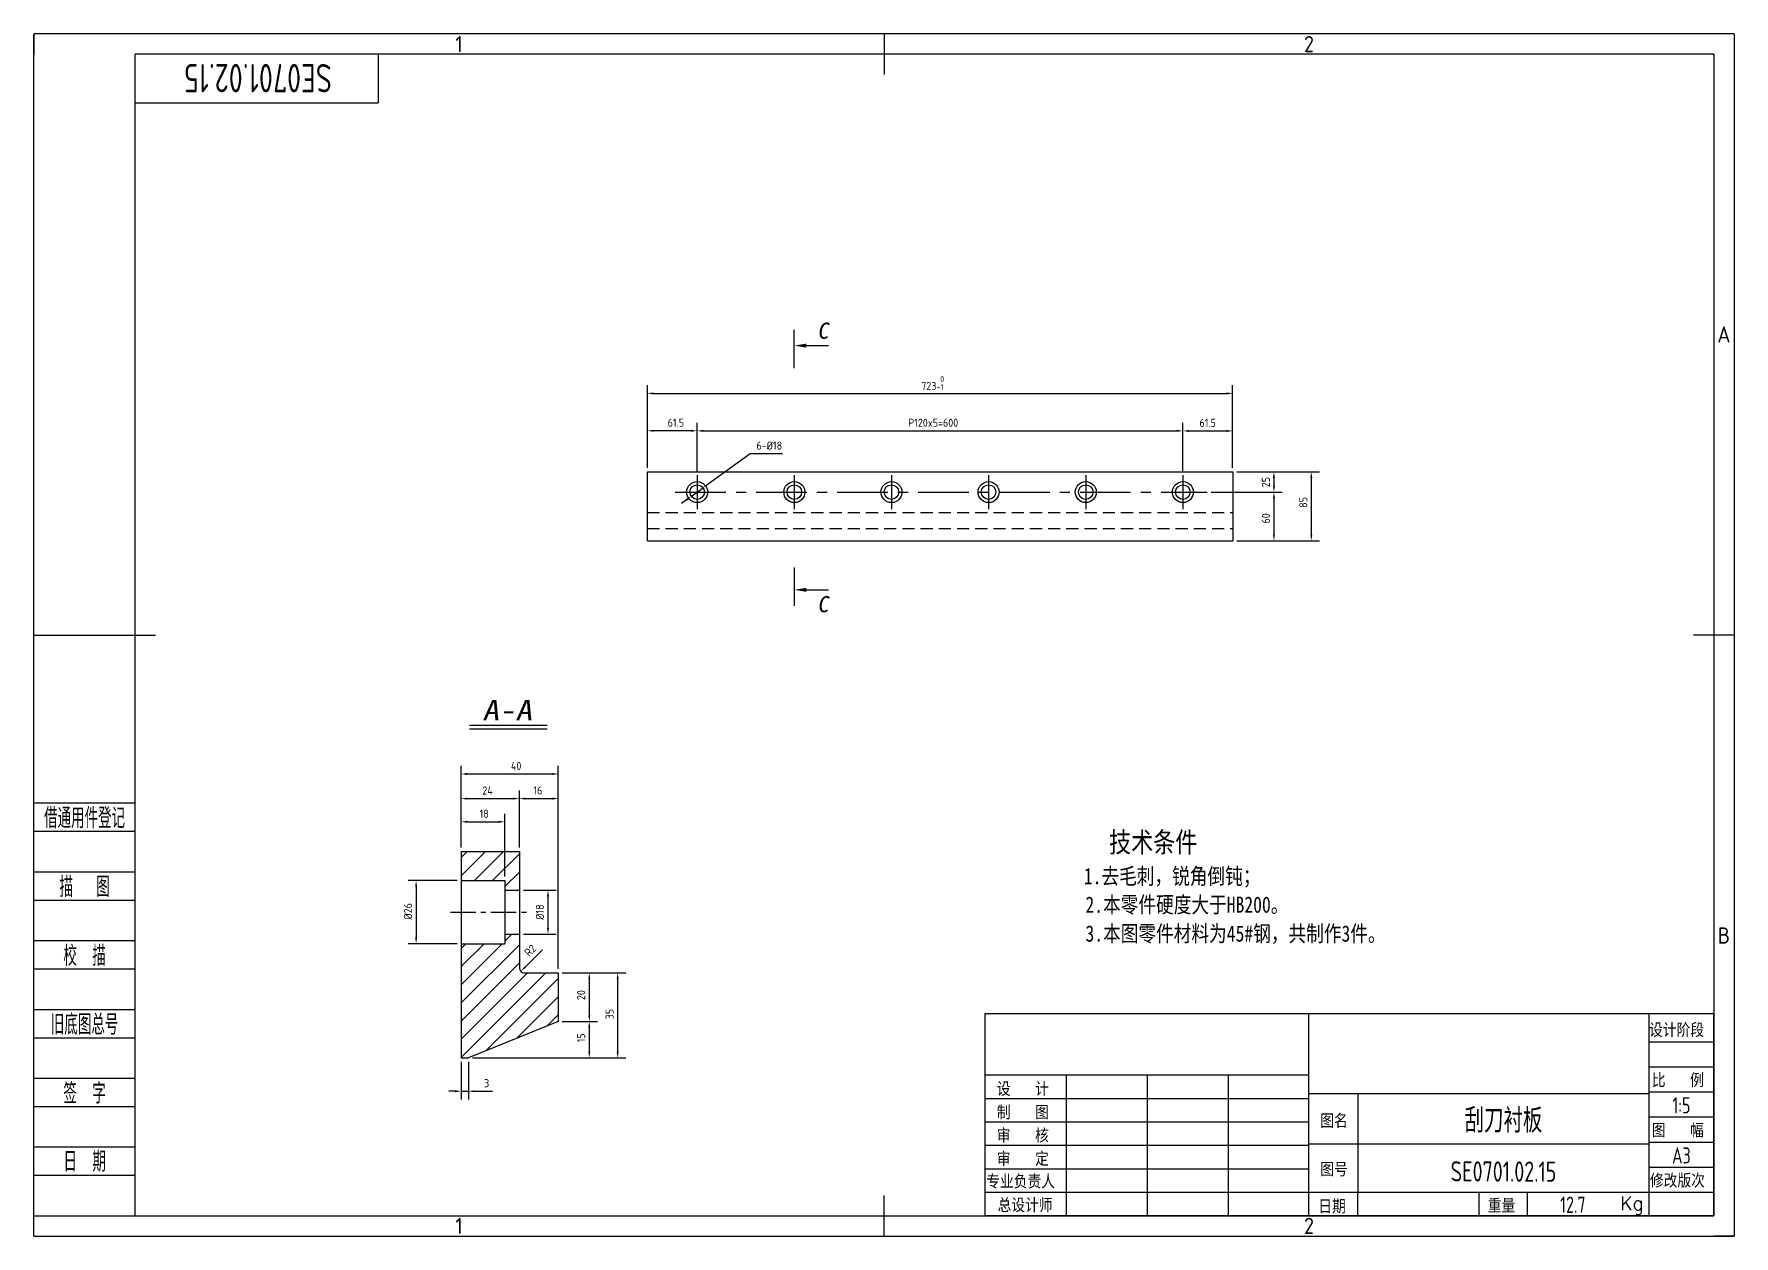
# Model space of a CAD drawing. Header units: millimetres. Extents: x -125 to 1975, y -25 to 1460.
import ezdxf
from ezdxf.enums import TextEntityAlignment as Align

# ---------------------------------------------------------------- set-up
doc = ezdxf.new("R2010")
doc.units = ezdxf.units.MM
doc.header["$LTSCALE"] = 50
doc.linetypes.add('CENTER', pattern=[2, 1.25, -0.25, 0.25, -0.25])
doc.linetypes.add('DASHED', pattern=[0.75, 0.5, -0.25])
for name, color, linetype in [('1轮廓实线层', 2, 'Continuous'), ('2细线层', 3, 'Continuous'), ('3中心线层', 1, 'CENTER'), ('4虚线层', 6, 'DASHED'), ('5剖面线层', 243, 'Continuous'), ('6文字层', 3, 'Continuous'), ('7标注层', 4, 'Continuous'), ('图框层', 7, 'Continuous')]:
    doc.layers.add(name, color=color, linetype=linetype)
doc.styles.add('H', font='txt.shx', dxfattribs={"width": 0.8, "bigfont": 'hzfs.shx'})
doc.styles.add('PC_TEXTSTYLE', font='isocp.shx', dxfattribs={"width": 0.8, "bigfont": 'hzfs.shx'})
doc.styles.add('PC_TEXTSTYLE1', font='isocp.shx', dxfattribs={"bigfont": 'hzfs.shx'})
doc.styles.add('SYSTEM1', font='SIMKAI.TTF', dxfattribs={"width": 0.75})
doc.dimstyles.new('TH_GBDIM', dxfattribs={"dimscale": 5, "dimtxt": 2, "dimasz": 1.5, "dimexe": 2, "dimexo": 1, "dimgap": 1, "dimtad": 1, "dimdec": 1, "dimzin": 12, "dimdsep": 46, "dimtxsty": 'PC_TEXTSTYLE1', "dimcen": 1.5, "dimclrd": 130, "dimclre": 130, "dimclrt": 3, "dimadec": 0, "dimazin": 0, "dimtfac": 0.714286, "dimtdec": 1, "dimtmove": 0, "dimatfit": 3, "dimfxl": 0, "dimtzin": 0, "dimlwd": -1, "dimlwe": -1, "dimarcsym": 0})

# ---------------------------------------------------------------- blocks, each defined once
blk = doc.blocks.new('*D5')
at = {"layer": '7标注层', "color": 130, "ltscale": 5}
for p, q in [((632.7, 924), (632.7, 979.8)), ((686.7, 969.8), (640.2, 969.8)), ((694.2, 920), (694.2, 979.8))]:
    blk.add_line(p, q, dxfattribs=at)
for points in [[(640.2, 971), (640.2, 968.5), (632.7, 969.8)], [(686.7, 971), (686.7, 968.5), (694.2, 969.8)]]:
    blk.add_solid(points, dxfattribs=at)
at = {"layer": 'Defpoints', "color": 0, "ltscale": 5}
for p in [(632.7, 969.8), (632.7, 919), (694.2, 915)]:
    blk.add_point(p, dxfattribs=at)
at = {"layer": '7标注层', "color": 3, "ltscale": 5, "insert": (667.9, 979.8), "char_height": 10, "attachment_point": 5, "style": 'PC_TEXTSTYLE1'}
blk.add_mtext('61.5', dxfattribs=at)
blk = doc.blocks.new('*D6')
at = {"layer": '7标注层', "color": 130, "ltscale": 5}
for p, q in [((694.2, 920), (694.2, 979.7)), ((701.7, 969.7), (1286.7, 969.7)), ((1294.2, 920), (1294.2, 979.7))]:
    blk.add_line(p, q, dxfattribs=at)
for points in [[(701.7, 971), (701.7, 968.5), (694.2, 969.7)], [(1286.7, 971), (1286.7, 968.5), (1294.2, 969.7)]]:
    blk.add_solid(points, dxfattribs=at)
at = {"layer": 'Defpoints', "color": 0, "ltscale": 5}
for p in [(1294.2, 969.7), (694.2, 915), (1294.2, 915)]:
    blk.add_point(p, dxfattribs=at)
at = {"layer": '7标注层', "color": 3, "ltscale": 5, "insert": (985.8, 979.7), "char_height": 10, "attachment_point": 5, "style": 'PC_TEXTSTYLE1'}
blk.add_mtext('P120x5=600{}{}', dxfattribs=at)
blk = doc.blocks.new('*D7')
at = {"layer": '7标注层', "color": 130, "ltscale": 5}
for p, q in [((1294.2, 920), (1294.2, 979.6)), ((1301.7, 969.6), (1348.2, 969.6)), ((1355.7, 924), (1355.7, 979.6))]:
    blk.add_line(p, q, dxfattribs=at)
for points in [[(1301.7, 970.8), (1301.7, 968.3), (1294.2, 969.6)], [(1348.2, 970.8), (1348.2, 968.3), (1355.7, 969.6)]]:
    blk.add_solid(points, dxfattribs=at)
at = {"layer": 'Defpoints', "color": 0, "ltscale": 5}
for p in [(1355.7, 969.6), (1294.2, 915), (1355.7, 919)]:
    blk.add_point(p, dxfattribs=at)
at = {"layer": '7标注层', "color": 3, "ltscale": 5, "insert": (1324.8, 979.6), "char_height": 10, "attachment_point": 5, "style": 'PC_TEXTSTYLE1'}
blk.add_mtext('61.5', dxfattribs=at)
blk = doc.blocks.new('*D8')
at = {"layer": '7标注层', "color": 130, "ltscale": 5}
for p, q in [((1360.7, 919), (1416.7, 919)), ((1406.7, 911.5), (1406.7, 901.5)), ((1329.2, 894), (1416.7, 894))]:
    blk.add_line(p, q, dxfattribs=at)
for points in [[(1405.4, 911.5), (1407.9, 911.5), (1406.7, 919)], [(1405.4, 901.5), (1407.9, 901.5), (1406.7, 894)]]:
    blk.add_solid(points, dxfattribs=at)
at = {"layer": 'Defpoints', "color": 0, "ltscale": 5}
for p in [(1355.7, 919), (1324.2, 894), (1406.7, 894)]:
    blk.add_point(p, dxfattribs=at)
at = {"layer": '7标注层', "color": 3, "ltscale": 5, "insert": (1396.7, 906.4), "char_height": 10, "attachment_point": 5, "rotation": 90, "style": 'PC_TEXTSTYLE1'}
blk.add_mtext('25', dxfattribs=at)
blk = doc.blocks.new('*D9')
at = {"layer": '7标注层', "color": 130, "ltscale": 5}
for p, q in [((1329.2, 894), (1416.7, 894)), ((1406.7, 886.5), (1406.7, 841.5)), ((1360.7, 834), (1416.7, 834))]:
    blk.add_line(p, q, dxfattribs=at)
for points in [[(1405.4, 886.5), (1407.9, 886.5), (1406.7, 894)], [(1405.4, 841.5), (1407.9, 841.5), (1406.7, 834)]]:
    blk.add_solid(points, dxfattribs=at)
at = {"layer": 'Defpoints', "color": 0, "ltscale": 5}
for p in [(1324.2, 894), (1355.7, 834), (1406.7, 834)]:
    blk.add_point(p, dxfattribs=at)
at = {"layer": '7标注层', "color": 3, "ltscale": 5, "insert": (1396.7, 861.6), "char_height": 10, "attachment_point": 5, "rotation": 90, "style": 'PC_TEXTSTYLE1'}
blk.add_mtext('60', dxfattribs=at)
blk = doc.blocks.new('*D10')
at = {"layer": '7标注层', "color": 130, "ltscale": 5}
for p, q in [((1360.7, 919), (1462.9, 919)), ((1452.9, 841.5), (1452.9, 911.5)), ((1360.7, 834), (1462.9, 834))]:
    blk.add_line(p, q, dxfattribs=at)
for points in [[(1451.6, 911.5), (1454.1, 911.5), (1452.9, 919)], [(1451.6, 841.5), (1454.1, 841.5), (1452.9, 834)]]:
    blk.add_solid(points, dxfattribs=at)
at = {"layer": 'Defpoints', "color": 0, "ltscale": 5}
for p in [(1355.7, 919), (1452.9, 919), (1355.7, 834)]:
    blk.add_point(p, dxfattribs=at)
at = {"layer": '7标注层', "color": 3, "ltscale": 5, "insert": (1442.9, 881.3), "char_height": 10, "attachment_point": 5, "rotation": 90, "style": 'PC_TEXTSTYLE1'}
blk.add_mtext('85', dxfattribs=at)
blk = doc.blocks.new('*D11')
at = {"layer": '7标注层', "color": 130, "ltscale": 5}
for p, q in [((759.7, 941.5), (707.6, 903.7)), ((799.6, 941.5), (759.7, 941.5)), ((680.9, 884.4), (674.8, 880)), ((686.9, 888.8), (701.5, 899.3))]:
    blk.add_line(p, q, dxfattribs=at)
for points in [[(706.9, 904.7), (708.3, 902.7), (701.5, 899.3)], [(680.1, 885.4), (681.6, 883.3), (686.9, 888.8)]]:
    blk.add_solid(points, dxfattribs=at)
at = {"layer": 'Defpoints', "color": 0, "ltscale": 5}
for p in [(686.9, 888.8), (701.5, 899.3)]:
    blk.add_point(p, dxfattribs=at)
at = {"layer": '7标注层', "color": 3, "ltscale": 5, "insert": (783.3, 951.5), "char_height": 10, "attachment_point": 5, "style": 'PC_TEXTSTYLE1'}
blk.add_mtext('6-%%c18{}{}', dxfattribs=at)
blk = doc.blocks.new('*D12')
at = {"layer": '7标注层', "color": 130, "ltscale": 5}
for p, q in [((632.7, 924), (632.7, 1026)), ((640.2, 1016), (1348.2, 1016)), ((1355.7, 924), (1355.7, 1026))]:
    blk.add_line(p, q, dxfattribs=at)
for points in [[(640.2, 1017.2), (640.2, 1014.7), (632.7, 1016)], [(1348.2, 1017.2), (1348.2, 1014.7), (1355.7, 1016)]]:
    blk.add_solid(points, dxfattribs=at)
at = {"layer": 'Defpoints', "color": 0, "ltscale": 5}
for p in [(1355.7, 1016), (632.7, 919), (1355.7, 919)]:
    blk.add_point(p, dxfattribs=at)
at = {"layer": '7标注层', "color": 3, "ltscale": 5, "insert": (985.2, 1028.8), "char_height": 10, "attachment_point": 5, "style": 'PC_TEXTSTYLE1'}
blk.add_mtext('723{}{\\H0.7143x;\\S 0^ -1;}', dxfattribs=at)
blk = doc.blocks.new('*D13')
at = {"layer": '7标注层', "color": 130, "ltscale": 5}
for p, q in [((402.6, 455.1), (402.6, 496.7)), ((410.1, 486.7), (449.1, 486.7)), ((456.6, 419.1), (456.6, 496.7))]:
    blk.add_line(p, q, dxfattribs=at)
for points in [[(410.1, 488), (410.1, 485.5), (402.6, 486.7)], [(449.1, 488), (449.1, 485.5), (456.6, 486.7)]]:
    blk.add_solid(points, dxfattribs=at)
at = {"layer": 'Defpoints', "color": 0, "ltscale": 5}
for p in [(456.6, 486.7), (402.6, 450.1), (456.6, 414.1)]:
    blk.add_point(p, dxfattribs=at)
at = {"layer": '7标注层', "color": 3, "ltscale": 5, "insert": (431.1, 496.7), "char_height": 10, "attachment_point": 5, "style": 'PC_TEXTSTYLE1'}
blk.add_mtext('18{}{}', dxfattribs=at)
blk = doc.blocks.new('*D14')
at = {"layer": '7标注层', "color": 130, "ltscale": 5}
for p, q in [((402.6, 455.1), (402.6, 525.4)), ((474.6, 455.1), (474.6, 525.4)), ((410.1, 515.4), (467.1, 515.4))]:
    blk.add_line(p, q, dxfattribs=at)
for points in [[(410.1, 516.6), (410.1, 514.1), (402.6, 515.4)], [(467.1, 516.6), (467.1, 514.1), (474.6, 515.4)]]:
    blk.add_solid(points, dxfattribs=at)
at = {"layer": 'Defpoints', "color": 0, "ltscale": 5}
for p in [(474.6, 515.4), (402.6, 450.1), (474.6, 450.1)]:
    blk.add_point(p, dxfattribs=at)
at = {"layer": '7标注层', "color": 3, "ltscale": 5, "insert": (435.2, 525.4), "char_height": 10, "attachment_point": 5, "style": 'PC_TEXTSTYLE1'}
blk.add_mtext('24{}{}', dxfattribs=at)
blk = doc.blocks.new('*D15')
at = {"layer": '7标注层', "color": 130, "ltscale": 5}
for p, q in [((474.6, 455.1), (474.6, 525.4)), ((522.6, 305.1), (522.6, 525.4)), ((482.1, 515.4), (515.1, 515.4))]:
    blk.add_line(p, q, dxfattribs=at)
for points in [[(482.1, 516.6), (482.1, 514.1), (474.6, 515.4)], [(515.1, 516.6), (515.1, 514.1), (522.6, 515.4)]]:
    blk.add_solid(points, dxfattribs=at)
at = {"layer": 'Defpoints', "color": 0, "ltscale": 5}
for p in [(522.6, 515.4), (474.6, 450.1), (522.6, 300.1)]:
    blk.add_point(p, dxfattribs=at)
at = {"layer": '7标注层', "color": 3, "ltscale": 5, "insert": (497.4, 525.4), "char_height": 10, "attachment_point": 5, "style": 'PC_TEXTSTYLE1'}
blk.add_mtext('16{}{}', dxfattribs=at)
blk = doc.blocks.new('*D16')
at = {"layer": '7标注层', "color": 130, "ltscale": 5}
for p, q in [((397.6, 414.1), (337, 414.1)), ((347, 406.6), (347, 343.6)), ((397.6, 336.1), (337, 336.1))]:
    blk.add_line(p, q, dxfattribs=at)
for points in [[(345.8, 406.6), (348.3, 406.6), (347, 414.1)], [(345.8, 343.6), (348.3, 343.6), (347, 336.1)]]:
    blk.add_solid(points, dxfattribs=at)
at = {"layer": 'Defpoints', "color": 0, "ltscale": 5}
for p in [(402.6, 414.1), (347, 336.1), (402.6, 336.1)]:
    blk.add_point(p, dxfattribs=at)
at = {"layer": '7标注层', "color": 3, "ltscale": 5, "insert": (337, 376.1), "char_height": 10, "attachment_point": 5, "rotation": 90, "style": 'PC_TEXTSTYLE1'}
blk.add_mtext('%%c26{}{}', dxfattribs=at)
blk = doc.blocks.new('*D17')
at = {"layer": '7标注层', "color": 130, "ltscale": 5}
for p, q in [((402.6, 190.1), (402.6, 143.8)), ((411.6, 190.1), (411.6, 143.8)), ((395.1, 153.8), (387.6, 153.8)), ((402.6, 153.8), (411.6, 153.8)), ((419.1, 153.8), (441.5, 153.8))]:
    blk.add_line(p, q, dxfattribs=at)
for points in [[(395.1, 155.1), (395.1, 152.6), (402.6, 153.8)], [(419.1, 155.1), (419.1, 152.6), (411.6, 153.8)]]:
    blk.add_solid(points, dxfattribs=at)
at = {"layer": 'Defpoints', "color": 0, "ltscale": 5}
for p in [(402.6, 195.1), (411.6, 195.1), (411.6, 153.8)]:
    blk.add_point(p, dxfattribs=at)
at = {"layer": '7标注层', "color": 3, "ltscale": 5, "insert": (434.2, 163.8), "char_height": 10, "attachment_point": 5, "style": 'PC_TEXTSTYLE1'}
blk.add_mtext('3{}{}', dxfattribs=at)
blk = doc.blocks.new('*D18')
at = {"layer": '7标注层', "color": 130, "ltscale": 5}
for p, q in [((527.6, 240.1), (570.9, 240.1)), ((560.9, 232.6), (560.9, 202.6)), ((416.6, 195.1), (570.9, 195.1))]:
    blk.add_line(p, q, dxfattribs=at)
for points in [[(559.7, 232.6), (562.2, 232.6), (560.9, 240.1)], [(559.7, 202.6), (562.2, 202.6), (560.9, 195.1)]]:
    blk.add_solid(points, dxfattribs=at)
at = {"layer": 'Defpoints', "color": 0, "ltscale": 5}
for p in [(522.6, 240.1), (411.6, 195.1), (560.9, 195.1)]:
    blk.add_point(p, dxfattribs=at)
at = {"layer": '7标注层', "color": 3, "ltscale": 5, "insert": (550.9, 219.8), "char_height": 10, "attachment_point": 5, "rotation": 90, "style": 'PC_TEXTSTYLE1'}
blk.add_mtext('15{}{}', dxfattribs=at)
blk = doc.blocks.new('*D19')
at = {"layer": '7标注层', "color": 130, "ltscale": 5}
for p, q in [((527.6, 300.1), (570.9, 300.1)), ((560.9, 292.6), (560.9, 247.6)), ((527.6, 240.1), (570.9, 240.1))]:
    blk.add_line(p, q, dxfattribs=at)
for points in [[(559.7, 292.6), (562.2, 292.6), (560.9, 300.1)], [(559.7, 247.6), (562.2, 247.6), (560.9, 240.1)]]:
    blk.add_solid(points, dxfattribs=at)
at = {"layer": 'Defpoints', "color": 0, "ltscale": 5}
for p in [(522.6, 300.1), (522.6, 240.1), (560.9, 240.1)]:
    blk.add_point(p, dxfattribs=at)
at = {"layer": '7标注层', "color": 3, "ltscale": 5, "insert": (550.9, 272.6), "char_height": 10, "attachment_point": 5, "rotation": 90, "style": 'PC_TEXTSTYLE1'}
blk.add_mtext('20{}{}', dxfattribs=at)
blk = doc.blocks.new('*D20')
at = {"layer": '7标注层', "color": 130, "ltscale": 5}
for p, q in [((527.6, 300.1), (606, 300.1)), ((596, 292.6), (596, 202.6)), ((416.6, 195.1), (606, 195.1))]:
    blk.add_line(p, q, dxfattribs=at)
for points in [[(594.7, 292.6), (597.2, 292.6), (596, 300.1)], [(594.7, 202.6), (597.2, 202.6), (596, 195.1)]]:
    blk.add_solid(points, dxfattribs=at)
at = {"layer": 'Defpoints', "color": 0, "ltscale": 5}
for p in [(522.6, 300.1), (411.6, 195.1), (596, 195.1)]:
    blk.add_point(p, dxfattribs=at)
at = {"layer": '7标注层', "color": 3, "ltscale": 5, "insert": (586, 249.1), "char_height": 10, "attachment_point": 5, "rotation": 90, "style": 'PC_TEXTSTYLE1'}
blk.add_mtext('35{}{}', dxfattribs=at)
blk = doc.blocks.new('*D21')
at = {"layer": '7标注层', "color": 130, "ltscale": 5}
blk.add_line((503.2, 328.5), (481.6, 307.2), dxfattribs=at)
blk.add_solid([(480.8, 308), (482.5, 306.3), (476.3, 301.9)], dxfattribs=at)
at = {"layer": 'Defpoints', "color": 0, "ltscale": 5}
for p in [(476.3, 301.9), (480.6, 306.1)]:
    blk.add_point(p, dxfattribs=at)
at = {"layer": '7标注层', "color": 3, "ltscale": 5, "insert": (488.1, 327.6), "char_height": 10, "attachment_point": 5, "rotation": 44.7283, "style": 'PC_TEXTSTYLE1'}
blk.add_mtext('R2{}{}', dxfattribs=at)
blk = doc.blocks.new('*D22')
at = {"layer": '7标注层', "color": 130, "ltscale": 5}
for p, q in [((402.6, 455.1), (402.6, 555.8)), ((522.6, 305.1), (522.6, 555.8)), ((410.1, 545.8), (515.1, 545.8))]:
    blk.add_line(p, q, dxfattribs=at)
for points in [[(410.1, 547.1), (410.1, 544.6), (402.6, 545.8)], [(515.1, 547.1), (515.1, 544.6), (522.6, 545.8)]]:
    blk.add_solid(points, dxfattribs=at)
at = {"layer": 'Defpoints', "color": 0, "ltscale": 5}
for p in [(522.6, 545.8), (402.6, 450.1), (522.6, 300.1)]:
    blk.add_point(p, dxfattribs=at)
at = {"layer": '7标注层', "color": 3, "ltscale": 5, "insert": (470.6, 555.8), "char_height": 10, "attachment_point": 5, "style": 'PC_TEXTSTYLE1'}
blk.add_mtext('40{}{}', dxfattribs=at)
blk = doc.blocks.new('*D26')
at = {"layer": '7标注层', "color": 130, "ltscale": 5}
for p, q in [((479.6, 402.1), (519.9, 402.1)), ((509.9, 394.6), (509.9, 355.6)), ((479.6, 348.1), (519.9, 348.1))]:
    blk.add_line(p, q, dxfattribs=at)
for points in [[(508.7, 394.6), (511.2, 394.6), (509.9, 402.1)], [(508.7, 355.6), (511.2, 355.6), (509.9, 348.1)]]:
    blk.add_solid(points, dxfattribs=at)
at = {"layer": 'Defpoints', "color": 0, "ltscale": 5}
for p in [(474.6, 402.1), (474.6, 348.1), (509.9, 348.1)]:
    blk.add_point(p, dxfattribs=at)
at = {"layer": '7标注层', "color": 3, "ltscale": 5, "insert": (499.9, 375.1), "char_height": 10, "attachment_point": 5, "rotation": 90, "style": 'PC_TEXTSTYLE1'}
blk.add_mtext('%%c18{}{}', dxfattribs=at)
blk = doc.blocks.new('PC_TITLE_BLOCK')
at = {"layer": '1轮廓实线层'}
for p, q in [((-180, 50), (0, 50)), ((-180, 0), (-180, 50)), ((-180, 50), (0, 50)), ((-16, 0), (-16, 50)), ((0, 0), (0, 50)), ((-180, 0), (0, 0)), ((0, 0), (-180, 0))]:
    blk.add_line(p, q, dxfattribs=at)
at = {"layer": '1轮廓实线层', "linetype": 'Continuous'}
for p, q in [((-180, 50), (0, 50)), ((-100, 0), (-100, 50))]:
    blk.add_line(p, q, dxfattribs=at)
at = {"layer": '2细线层'}
for p, q in [((-15.99, 43.01), (0, 43.01)), ((-180, 34.81), (-100, 34.81)), ((-160, 34.81), (-160, 0.01)), ((-140, 34.81), (-140, 0.01)), ((-120, 34.81), (-120, 0.01)), ((-15.99, 36.81), (0, 36.81)), ((-100, 30.21), (-15.99, 30.21)), ((-87.9, 30.21), (-87.9, 5.82)), ((-15.99, 30.61), (0, 30.61)), ((-180, 29.01), (-100, 29.01)), ((-180, 23.21), (-100, 23.21)), ((-15.99, 24.41), (0, 24.41)), ((-180, 17.41), (-100, 17.41)), ((-100, 17.81), (-15.99, 17.81)), ((-15.99, 18.21), (0, 18.21)), ((-180, 11.61), (-100, 11.61)), ((-15.99, 12.01), (0, 12.01)), ((-180, 5.81), (-100, 5.81)), ((-100, 5.81), (-15.99, 5.81)), ((-87.9, 0), (-87.9, 5.81)), ((-58, 0), (-58, 5.81)), ((-46, 0), (-46, 5.81)), ((-15.99, 5.81), (0, 5.81))]:
    blk.add_line(p, q, dxfattribs=at)
at = {"layer": '6文字层', "style": 'H'}
for s, p in [('设计阶段', (-15.99, 44.15)), ('比  例', (-15.3, 31.75)), ('设  计', (-177.13, 29.59)), ('制  图', (-177.13, 23.79)), ('图名', (-97.22, 21.72)), ('审  核', (-177.13, 18.08)), ('图  幅', (-15.3, 19.35)), ('审  定', (-177.13, 12.31)), ('图号', (-97.22, 9.72)), ('专业负责人', (-179.74, 6.72)), ('修改版次', (-15.78, 6.95)), ('总设计师', (-176.93, 0.88)), ('日期', (-97.7, 0.57)), ('重量', (-55.85, 0.75)), ('Kg', (-23.14, 1.4))]:
    blk.add_text(s, height=3.4, dxfattribs=at).set_placement(p)
at = {"layer": '6文字层', "style": 'PC_TEXTSTYLE'}
for tag, height, width, p, p2 in [('设计阶段', 4, 0.91268, (-15.99, 37.62), (0, 37.62)), ('比例', 4, 1.868821, (-15.99, 25.3), (0, 25.3)), ('图名', 6, 5.338154, (-85.9, 20.53), (-17.99, 20.53)), ('图幅', 4, 1.844862, (-15.99, 12.91), (0, 12.91)), ('修改版次', 4, 0.903133, (-15.99, 0.84), (0, 0.84))]:
    blk.add_attdef(tag, text='', height=height, dxfattribs=dict(at, width=width)).set_placement(p, p2, align=Align.FIT)
for tag, height, rotation, width, p, p2 in [('图样代号', 5, 359.8289, 3.087805, (-85.9, 8.53), (-18, 8.33)), ('日期', 4, 1.0226, 2.414341, (-84.09, 0.4), (-63.08, 0.78)), ('重量', 4, 360, 2.392405, (-45.31, 0.72), (-24.31, 0.72))]:
    blk.add_attdef(tag, text='', height=height, rotation=rotation, dxfattribs=dict(at, width=width)).set_placement(p, p2, align=Align.FIT)
blk = doc.blocks.new('PC_FJL_BLOCK')
at = {"layer": '2细线层'}
for p, q in [((-25, 102), (0, 102)), ((-25, 95), (0, 95)), ((-25, 85), (0, 85)), ((-25, 78), (0, 78)), ((-25, 68), (0, 68)), ((-25, 61), (0, 61)), ((-25, 51), (0, 51)), ((-25, 44), (0, 44)), ((-25, 34), (0, 34)), ((-25, 27), (0, 27)), ((-25, 17), (0, 17)), ((-25, 10), (0, 10)), ((-25, 0), (0, 0))]:
    blk.add_line(p, q, dxfattribs=at)
at = {"layer": '6文字层', "color": 3, "style": 'PC_TEXTSTYLE'}
for s, width, p in [('借通用件登记', 0.667, (-12.5, 98.5)), ('描   图', 0.6667, (-12.5, 81.5)), ('校  描', 0.667, (-12.5, 64.5)), ('旧底图总号', 0.667, (-12.5, 47.5)), ('签  字', 0.667, (-12.5, 30.5)), ('日  期', 0.667, (-12.49, 13.6))]:
    blk.add_text(s, height=5, dxfattribs=dict(at, width=width)).set_placement(p, align=Align.MIDDLE)
at = {"layer": '6文字层', "style": 'PC_TEXTSTYLE'}
for tag, width, p, p2 in [('借通用件登记', 0.671328, (-23.44, 86.36), (-1.25, 86.36)), ('描图', 2.120922, (-23.44, 69.36), (-1.25, 69.36)), ('校图', 2.149976, (-23.75, 52.06), (-1.25, 52.06)), ('旧底图总号', 0.761452, (-22.84, 35.67), (-1.86, 35.67)), ('签字', 2.026939, (-23.14, 18.37), (-1.56, 18.37)), ('日期', 1.89999, (-22.84, 1.37), (-2.17, 1.37))]:
    blk.add_attdef(tag, text='', height=5, dxfattribs=dict(at, width=width)).set_placement(p, p2, align=Align.FIT)
blk = doc.blocks.new('PC_TYDH_BLOCK')
at = {"layer": '2细线层', "linetype": 'Continuous'}
for p in [(60, 0), (0, -12)]:
    blk.add_line(p, (60, -12), dxfattribs=at)
at = {"layer": '6文字层', "style": 'PC_TEXTSTYLE', "width": 1.815486}
blk.add_attdef('图样代号', text='', height=7, rotation=180, dxfattribs=at).set_placement((58.24, -2.4), (2.35, -2.4), align=Align.FIT)

msp = doc.modelspace()

# ---------------------------------------------------------------- hatches: boundary and pattern name
at = {"layer": '5剖面线层', "ltscale": 5}
h = msp.add_hatch(dxfattribs=at)
h.set_pattern_fill('ANSI31', color=256, scale=5, style=0)
h.set_pattern_definition([(45, (228.253, -91.056), (-11.2253, 11.2253), [])])
h.paths.add_polyline_path([(402.58, 450.1), (402.58, 414.1), (456.58, 414.1), (456.58, 402.1), (474.58, 402.1), (474.58, 450.1)])
h.paths.add_polyline_path([(474.58, 306.1), (474.58, 348.1), (456.58, 348.1), (456.58, 336.1), (402.58, 336.1), (402.58, 195.1), (411.58, 195.1), (522.58, 240.1), (522.58, 300.1), (480.58, 300.1, -0.4142136)])

# ---------------------------------------------------------------- linework, layer by layer
at = {"layer": '1轮廓实线层', "ltscale": 5}
for p, q in [((925, 1460), (925, 1410)), ((-125, 717.5), (25, 717.5)), ((1975, 717.5), (1925, 717.5)), ((402.58, 450.1), (402.58, 195.1)), ((402.58, 450.1), (474.58, 450.1)), ((474.58, 450.1), (474.58, 306.1)), ((402.58, 414.1), (456.58, 414.1)), ((456.58, 414.1), (456.58, 336.1)), ((456.58, 402.1), (474.58, 402.1)), ((402.58, 336.1), (456.58, 336.1)), ((456.58, 348.1), (474.58, 348.1)), ((480.58, 300.1), (522.58, 300.1)), ((522.58, 300.1), (522.58, 240.1)), ((522.58, 240.1), (411.58, 195.1)), ((402.58, 195.1), (411.58, 195.1)), ((925, -25), (925, 25))]:
    msp.add_line(p, q, dxfattribs=at)
at = {"layer": '1轮廓实线层', "color": 2}
for p, q in [((814.22, 1047.35), (814.22, 1094.65)), ((829.22, 1075), (856.49, 1075)), ((814.22, 800.92), (814.22, 753.63)), ((829.22, 773.27), (856.49, 773.27))]:
    msp.add_line(p, q, dxfattribs=at)
at = {"layer": '1轮廓实线层', "ltscale": 0.1}
for p, q in [((632.72, 834.03), (632.72, 919.03)), ((632.72, 919.03), (1355.72, 919.03)), ((1355.72, 919.03), (1355.72, 834.03)), ((632.72, 834.03), (1355.72, 834.03))]:
    msp.add_line(p, q, dxfattribs=at)
at = {"layer": '1轮廓实线层', "ltscale": 5}
for centre, radius in [((694.22, 894.03), 13), ((694.22, 894.03), 9), ((814.22, 894.03), 13), ((814.22, 894.03), 9), ((934.22, 894.03), 13), ((934.22, 894.03), 9), ((1054.22, 894.03), 13), ((1054.22, 894.03), 9), ((1174.22, 894.03), 13), ((1174.22, 894.03), 9), ((1294.22, 894.03), 13), ((1294.22, 894.03), 9)]:
    msp.add_circle(centre, radius, dxfattribs=at)
msp.add_arc((480.58, 306.1), 6, 180, 270, dxfattribs=at)
at = {"layer": '1轮廓实线层', "color": 2}
for points in [[(829.22, 1077.5), (829.22, 1072.5), (814.22, 1075)], [(829.22, 770.77), (829.22, 775.77), (814.22, 773.27)]]:
    msp.add_solid(points, dxfattribs=at)
at = {"layer": '2细线层', "ltscale": 5}
for p, q in [((-125, -25), (-125, 1460)), ((1975, 1460), (-125, 1460)), ((-125, 1460), (-125, 1435)), ((925, 1460), (925, 1435)), ((1975, 1460), (1975, -25)), ((1975, 717.5), (1950, 717.5)), ((-125, -25), (-125, 0)), ((925, -25), (925, 0)), ((-125, -25), (1975, -25)), ((1975, -25), (1950, -25))]:
    msp.add_line(p, q, dxfattribs=at)
at = {"layer": '3中心线层', "ltscale": 2}
for p, q in [((694.22, 914.99), (694.22, 873.08)), ((814.22, 914.99), (814.22, 873.08)), ((934.22, 914.99), (934.22, 873.08)), ((1054.22, 914.99), (1054.22, 873.08)), ((1174.22, 914.99), (1174.22, 873.08)), ((1294.22, 914.99), (1294.22, 873.08))]:
    msp.add_line(p, q, dxfattribs=at)
at = {"layer": '3中心线层'}
msp.add_line((667.19, 894.03), (1324.18, 894.03), dxfattribs=at)
at = {"layer": '3中心线层', "ltscale": 0.5}
msp.add_line((389.51, 375.1), (489.23, 375.1), dxfattribs=at)
at = {"layer": '4虚线层', "ltscale": 0.6}
for p, q in [((632.72, 869.03), (1355.72, 869.03)), ((632.72, 849.03), (1355.72, 849.03))]:
    msp.add_line(p, q, dxfattribs=at)
at = {"layer": '6文字层'}
for p, q in [((412.79, 606.3), (508.75, 606.3)), ((412.79, 601.52), (508.75, 601.52))]:
    msp.add_line(p, q, dxfattribs=at)
at = {"layer": '图框层', "ltscale": 5}
for p, q in [((0, 0), (0, 1435)), ((1950, 1435), (0, 1435)), ((1950, 1435), (1950, 0)), ((0, 0), (1950, 0))]:
    msp.add_line(p, q, dxfattribs=at)

# ---------------------------------------------------------------- block references
at = {"layer": '图框层'}
ref = msp.add_blockref('PC_TYDH_BLOCK', (0, 1435), dxfattribs=dict(at, xscale=5, yscale=5, zscale=5))
ref.add_attrib('图样代号', 'SE0701.02.15', dxfattribs={"layer": '6文字层', "height": 35, "rotation": 180, "style": 'PC_TEXTSTYLE', "width": 0.8}).set_placement((151.46, 1422.98), align=Align.CENTER)
at = {"layer": '图框层', "xscale": 5, "yscale": 5, "zscale": 5}
msp.add_blockref('PC_FJL_BLOCK', (0, 0), dxfattribs=at)
at = {"layer": '图框层'}
ref = msp.add_blockref('PC_TITLE_BLOCK', (1950, 0), dxfattribs=dict(at, xscale=5, yscale=5, zscale=5))
ref.add_attrib('图样代号', 'SE0701.02.15', dxfattribs={"layer": '6文字层', "height": 25, "rotation": 359.8289, "style": 'PC_TEXTSTYLE', "width": 0.8}).set_placement((1690.25, 42.17), align=Align.CENTER)
ref.add_attrib('比例', '1:5', dxfattribs={"layer": '6文字层', "height": 20, "style": 'PC_TEXTSTYLE', "width": 0.8}).set_placement((1910.03, 126.52), align=Align.CENTER)
ref.add_attrib('图幅', 'A3', dxfattribs={"layer": '6文字层', "height": 20, "style": 'PC_TEXTSTYLE', "width": 0.8}).set_placement((1910.03, 64.56), align=Align.CENTER)
ref.add_attrib('图名', '刮刀衬板', dxfattribs={"layer": '6文字层', "height": 30, "style": 'PC_TEXTSTYLE', "width": 0.8}).set_placement((1690.27, 102.67), align=Align.CENTER)
ref.add_attrib('重量', '12.7', dxfattribs={"layer": '6文字层', "height": 20, "rotation": 360, "style": 'PC_TEXTSTYLE', "width": 0.8}).set_placement((1775.96, 3.62), align=Align.CENTER)

# ---------------------------------------------------------------- texts
at = {"layer": '6文字层', "style": 'PC_TEXTSTYLE'}
for s, p in [('1', (400, 1447.5)), ('2', (1450, 1447.5)), ('A', (1962.5, 1088.75)), ('B', (1962.5, 346.25)), ('1', (400, -12.5)), ('2', (1450, -12.5))]:
    msp.add_text(s, height=20, dxfattribs=at).set_placement(p, align=Align.MIDDLE)
at = {"layer": '6文字层', "style": 'SYSTEM1', "oblique": 10}
for p in [(842.53, 1083.45), (842.53, 745.58)]:
    msp.add_text('C', height=20, dxfattribs=at).set_placement(p)
at = {"layer": '6文字层', "style": 'SYSTEM1', "oblique": 10, "width": 1.2}
msp.add_text(' A-A  ', height=25, dxfattribs=at).set_placement((408.63, 612.23))
at = {"layer": '6文字层', "ltscale": 0.1, "style": 'SYSTEM1', "width": 0.8}
for s, height, p in [('技术条件', 25, (1203, 448.99)), ('1.去毛刺，锐角倒钝；', 20, (1171.83, 409.62)), ('2.本零件硬度大于HB200。', 20, (1173.83, 374.39)), ('3.本图零件材料为45#钢，共制作3件。', 20, (1173.83, 338.67))]:
    msp.add_text(s, height=height, dxfattribs=at).set_placement(p)

# ---------------------------------------------------------------- dimensions: what is measured, and where the dimension line sits
at = {"layer": '7标注层', "ltscale": 5}
for base, p1, p2, text, picture, middle in [((1355.72, 1015.97), (632.72, 919.03), (1355.72, 919.03), '<>{}{\\H0.7143x;\\S 0^ -1;}', '*D12', (985.16, 1015.97)), ((1294.22, 969.71), (694.22, 914.99), (1294.22, 914.99), 'P120x5=600{}{}', '*D6', (985.83, 969.71)), ((522.58, 545.82), (402.58, 450.1), (522.58, 300.1), '40{}{}', '*D22', (470.63, 545.82)), ((474.58, 515.39), (402.58, 450.1), (474.58, 450.1), '24{}{}', '*D14', (435.21, 515.39)), ((522.58, 515.38), (474.58, 450.1), (522.58, 300.1), '16{}{}', '*D15', (497.4, 515.38)), ((456.58, 486.75), (402.58, 450.1), (456.58, 414.1), '18{}{}', '*D13', (431.12, 486.75)), ((411.58, 153.82), (402.58, 195.1), (411.58, 195.1), '3{}{}', '*D17', (434.25, 153.82))]:
    dim = msp.add_linear_dim(base=base, p1=p1, p2=p2, text=text, dimstyle='TH_GBDIM', override={"dimgap": 1, "dimtad": 1, "dimdec": 1, "dimlfac": 1, "dimse1": 0, "dimse2": 0, "dimsd1": 0, "dimsd2": 0}, dxfattribs=at)
    dim.commit()
    dim.dimension.update_dxf_attribs({"geometry": picture, "text_midpoint": middle, "dimtype": 160})
for base, p1, p2, picture, middle in [((632.72, 969.76), (694.22, 914.99), (632.72, 919.03), '*D5', (667.89, 969.76)), ((1355.72, 969.58), (1294.22, 914.99), (1355.72, 919.03), '*D7', (1324.85, 969.58))]:
    dim = msp.add_linear_dim(base=base, p1=p1, p2=p2, dimstyle='TH_GBDIM', override={"dimgap": 1, "dimtad": 1, "dimdec": 1, "dimlfac": 1, "dimse1": 0, "dimse2": 0, "dimsd1": 0, "dimsd2": 0}, dxfattribs=at)
    dim.commit()
    dim.dimension.update_dxf_attribs({"geometry": picture, "text_midpoint": middle, "dimtype": 160})
dim = msp.add_diameter_dim_2p(p1=(686.94, 888.75), p2=(701.51, 899.31), text='6-%%c18{}{}', dimstyle='TH_GBDIM', override={"dimgap": 1, "dimtad": 1, "dimtih": 0, "dimtoh": 1, "dimdec": 1, "dimlfac": 1, "dimse1": 0, "dimse2": 0, "dimsd1": 0, "dimsd2": 0, "dimtix": 0, "dimtofl": 1}, dxfattribs=at)
dim.commit()
dim.dimension.update_dxf_attribs({"geometry": '*D11', "text_midpoint": (783.33, 941.45), "dimtype": 163})
for base, p1, p2, picture, middle in [((1406.69, 894.03), (1355.72, 919.03), (1324.18, 894.03), '*D8', (1406.69, 906.35)), ((1452.87, 919.03), (1355.72, 834.03), (1355.72, 919.03), '*D10', (1452.87, 881.34)), ((1406.69, 834.03), (1324.18, 894.03), (1355.72, 834.03), '*D9', (1406.69, 861.63))]:
    dim = msp.add_linear_dim(base=base, p1=p1, p2=p2, angle=90, dimstyle='TH_GBDIM', override={"dimgap": 1, "dimtad": 1, "dimdec": 1, "dimlfac": 1, "dimse1": 0, "dimse2": 0, "dimsd1": 0, "dimsd2": 0}, dxfattribs=at)
    dim.commit()
    dim.dimension.update_dxf_attribs({"geometry": picture, "text_midpoint": middle, "dimtype": 160})
for base, p1, p2, text, override, picture, middle in [((347.04, 336.1), (402.58, 414.1), (402.58, 336.1), '%%c26{}{}', {"dimgap": 1, "dimtad": 1, "dimdec": 0, "dimlfac": 1, "dimse1": 0, "dimse2": 0, "dimsd1": 0, "dimsd2": 0}, '*D16', (347.04, 376.14)), ((596, 195.1), (522.58, 300.1), (411.58, 195.1), '35{}{}', {"dimgap": 1, "dimtad": 1, "dimdec": 1, "dimlfac": 1, "dimse1": 0, "dimse2": 0, "dimsd1": 0, "dimsd2": 0}, '*D20', (596, 249.14)), ((560.94, 240.1), (522.58, 300.1), (522.58, 240.1), '20{}{}', {"dimgap": 1, "dimtad": 1, "dimdec": 1, "dimlfac": 1, "dimse1": 0, "dimse2": 0, "dimsd1": 0, "dimsd2": 0}, '*D19', (560.94, 272.62)), ((560.94, 195.1), (522.58, 240.1), (411.58, 195.1), '15{}{}', {"dimgap": 1, "dimtad": 1, "dimdec": 1, "dimlfac": 1, "dimse1": 0, "dimse2": 0, "dimsd1": 0, "dimsd2": 0}, '*D18', (560.94, 219.75))]:
    dim = msp.add_linear_dim(base=base, p1=p1, p2=p2, angle=90, text=text, dimstyle='TH_GBDIM', override=override, dxfattribs=at)
    dim.commit()
    dim.dimension.update_dxf_attribs({"geometry": picture, "text_midpoint": middle, "dimtype": 160})
dim = msp.add_linear_dim(base=(509.93, 348.1), p1=(474.58, 402.1), p2=(474.58, 348.1), angle=90, text='%%c18{}{}', dimstyle='TH_GBDIM', override={"dimgap": 1, "dimtad": 1, "dimjust": 0, "dimdec": 0, "dimlfac": 1, "dimse1": 0, "dimse2": 0, "dimsd1": 0, "dimsd2": 0}, dxfattribs=at)
dim.commit()
dim.dimension.update_dxf_attribs({"geometry": '*D26', "text_midpoint": (499.93, 375.1)})
dim = msp.add_radius_dim(center=(480.58, 306.1), mpoint=(476.32, 301.88), text='R2{}{}', dimstyle='TH_GBDIM', override={"dimgap": 1, "dimtad": 1, "dimtih": 0, "dimtoh": 0, "dimdec": 1, "dimlfac": 1, "dimse1": 0, "dimse2": 0, "dimsd1": 0, "dimsd2": 0, "dimtix": 0, "dimatfit": 3}, dxfattribs=at)
dim.commit()
dim.dimension.update_dxf_attribs({"geometry": '*D21', "text_midpoint": (495.13, 320.51), "dimtype": 164})

doc.saveas('drawing.dxf')
